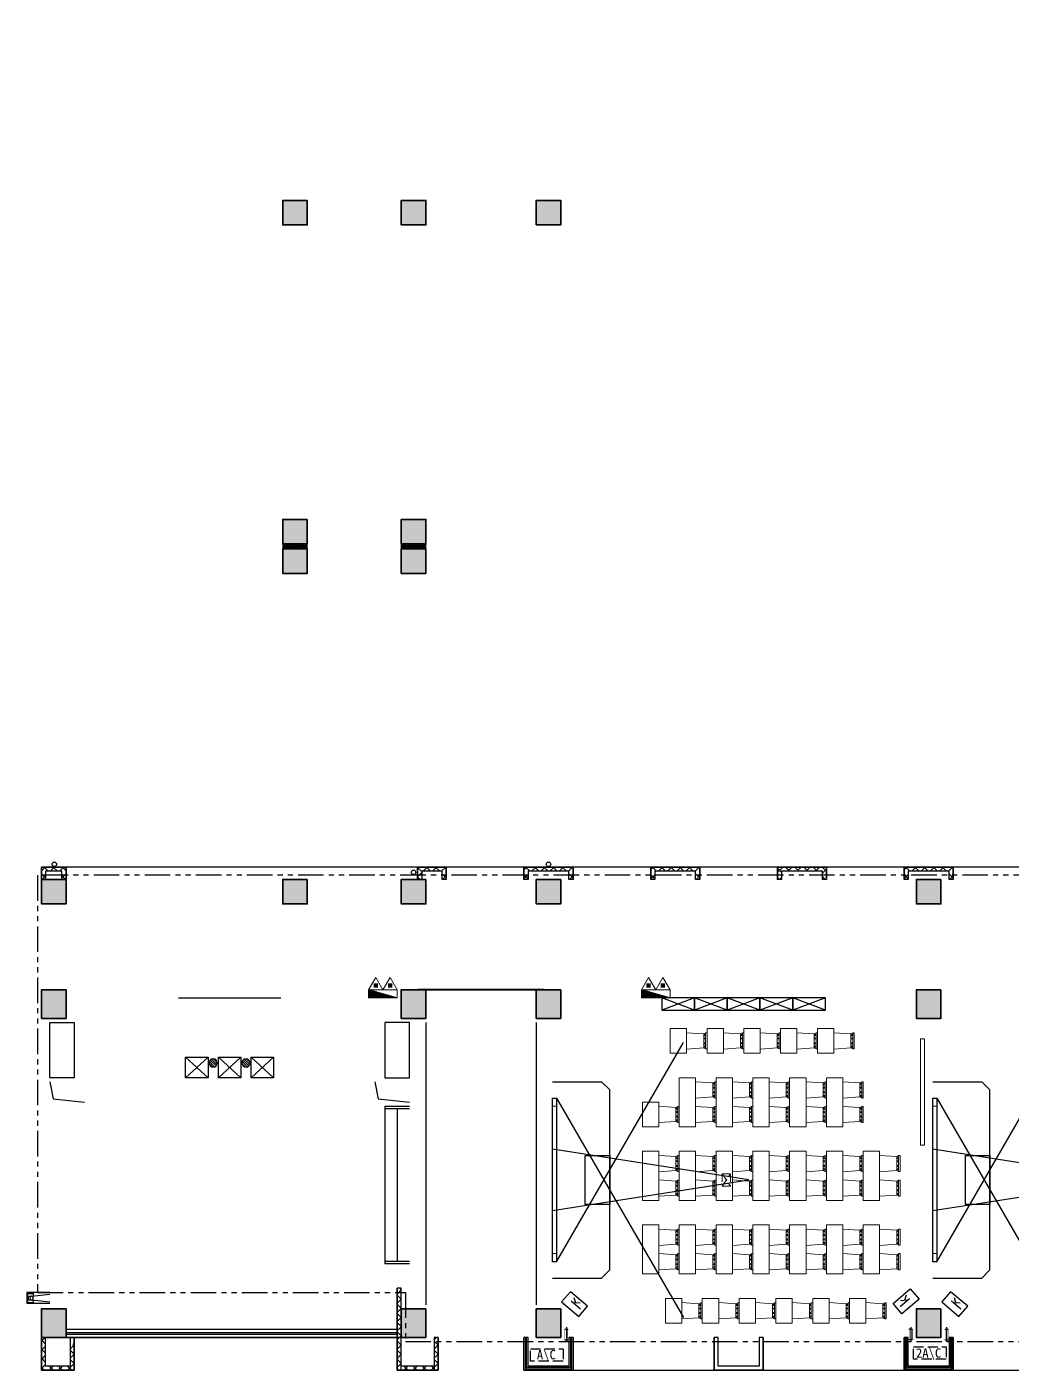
# Model space of a CAD drawing. Extents: x 196430 to 818205, y 904526 to 1974626.
# Drawn here: x 721404 to 745480, y 1479535 to 1512379 of the extents above; entities that cross this region are included whole.
import ezdxf

# ---------------------------------------------------------------- set-up
doc = ezdxf.new("R2010")
doc.units = 0
doc.header["$LTSCALE"] = 1000
doc.header["$MEASUREMENT"] = 0
for name, pattern in [('arch-1#教学楼$0$DASH', [0.35, 0.25, -0.1]), ('arch-1#教学楼$0$HIDDEN2', [4.7625, 3.175, -1.5875]), ('arch-1#教学楼$0$PHANTOM2', [1.25, 0.625, -0.125, 0.125, -0.125, 0.125, -0.125])]:
    doc.linetypes.add(name, pattern=pattern)
for name, color, linetype in [('arch', 8, 'Continuous'), ('arch-1#教学楼$0$_0', 8, 'Continuous'), ('arch-1#教学楼$0$A-FINI', 8, 'Continuous'), ('arch-1#教学楼$0$fur', 8, 'Continuous'), ('arch-1#教学楼$0$LATRINE', 8, 'Continuous'), ('arch-1#教学楼$0$line', 8, 'Continuous'), ('arch-1#教学楼$0$LVTRY', 8, 'Continuous'), ('arch-1#教学楼$0$O-洞口', 8, 'Continuous'), ('arch-1#教学楼$0$WALL_METAL', 8, 'Continuous'), ('arch-1#教学楼$0$WATER', 8, 'Continuous'), ('arch-1#教学楼$0$Z-电器', 8, 'Continuous'), ('arch-1#教学楼$0$保温', 8, 'Continuous'), ('arch-1#教学楼$0$图层4', 8, 'Continuous'), ('arch-1#教学楼$0$挡烟垂壁', 8, 'Continuous'), ('arch-1#教学楼$0$条件', 8, 'Continuous'), ('arch-1#教学楼$0$柱填充', 8, 'Continuous'), ('arch-1#教学楼$0$栏杆', 8, 'Continuous'), ('arch-1#教学楼$0$污水标注', 8, 'Continuous'), ('arch-1#教学楼$0$空调', 8, 'Continuous'), ('arch-1#教学楼$0$设备标注', 8, 'Continuous')]:
    doc.layers.add(name, color=color, linetype=linetype)
for name, color, linetype, lineweight in [('arch-1#教学楼$0$AC', 8, 'arch-1#教学楼$0$HIDDEN2', 25), ('arch-1#教学楼$0$HANDRAIL', 8, 'Continuous', 0), ('arch-1#教学楼$0$HV-fm', 8, 'Continuous', 18), ('arch-1#教学楼$0$WINDOW', 8, 'Continuous', 25), ('arch-1#教学楼$0$家具', 8, 'Continuous', 9), ('arch-1#教学楼$0$砼柱', 8, 'Continuous', 35)]:
    doc.layers.add(name, color=color, linetype=linetype, lineweight=lineweight)
doc.styles.add('arch-1#教学楼$0$_TCH_DYN', font='')
doc.styles.add('arch-1#教学楼$0$DIM_FONT', font='SIMPLEX.shx', dxfattribs={"width": 0.6})
doc.styles.add('arch-1#教学楼$0$Standard', font='gbenor.shx', dxfattribs={"bigfont": 'gbcbig.shx'})
doc.styles.get('arch-1#教学楼$0$_TCH_DYN').set_extended_font_data('SimSun')
doc.linetypes.add('arch-1#教学楼$0$XH_LINE', pattern='A,2,-0.2,["XH",arch-1#教学楼$0$Standard,S=0.15,R=0,X=-0.15,Y=-0.08],-0.15', length=2.35)

# ---------------------------------------------------------------- blocks, each defined once
blk = doc.blocks.new('arch-1#教学楼$0$A$C229B5E25')
at = {"layer": 'arch-1#教学楼$0$LATRINE'}
for points in [[(0, 2150), (0, 1600), (500, 1600), (500, 2150), (0, 2150)], [(500, 2150), (0, 1600)], [(0, 2150), (500, 1600)], [(0, 1350), (0, 800), (500, 800), (500, 1350), (0, 1350)], [(500, 1350), (0, 800)], [(0, 1350), (500, 800)], [(0, 550), (0, 0), (500, 0), (500, 550), (0, 550)], [(500, 550), (0, 0)], [(0, 550), (500, 0)]]:
    blk.add_lwpolyline(points, dxfattribs=at)
blk = doc.blocks.new('arch-1#教学楼$0$GPS_ws_dlpm')
for p, q in [((-100, 9), (-9, 100)), ((-93, -37), (37, 93)), ((-71, -71), (71, 71)), ((-35, -94), (94, 35)), ((11, -99), (99, -11))]:
    blk.add_line(p, q)
blk.add_circle((0, 0), 100)
blk = doc.blocks.new('arch-1#教学楼$0$3-5zhw')
at = {"layer": 'arch-1#教学楼$0$柱填充'}
h = blk.add_hatch(color=251, dxfattribs=at)
h.dxf.hatch_style = 1
h.paths.add_polyline_path([(6753676, 518760), (6753076, 518760), (6753076, 518060), (6753676, 518060)])
h.paths.add_polyline_path([(6753676, 521460), (6753076, 521460), (6753076, 520860), (6753676, 520860)])
h.paths.add_polyline_path([(6759576, 521460), (6758976, 521460), (6758976, 520860), (6759576, 520860)])
h.paths.add_polyline_path([(6762476, 521460), (6761876, 521460), (6761876, 520860), (6762476, 520860)])
h.paths.add_polyline_path([(6765776, 521460), (6765176, 521460), (6765176, 520860), (6765776, 520860)])
h.paths.add_polyline_path([(6762476, 518760), (6761876, 518760), (6761876, 518060), (6762476, 518060)])
h.paths.add_polyline_path([(6765776, 518760), (6765176, 518760), (6765176, 518060), (6765776, 518060)])
h.paths.add_polyline_path([(6765776, 510960), (6765176, 510960), (6765176, 510260), (6765776, 510260)])
h.paths.add_polyline_path([(6775076, 510960), (6774476, 510960), (6774476, 510260), (6775076, 510260)])
h.paths.add_polyline_path([(6775076, 521460), (6774476, 521460), (6774476, 520860), (6775076, 520860)])
h.paths.add_polyline_path([(6775076, 518760), (6774476, 518760), (6774476, 518060), (6775076, 518060)])
h.paths.add_polyline_path([(6784376, 521460), (6783776, 521460), (6783776, 520860), (6784376, 520860)])
h.paths.add_polyline_path([(6784376, 518760), (6783776, 518760), (6783776, 518060), (6784376, 518060)])
h.paths.add_polyline_path([(6784376, 510960), (6783776, 510960), (6783776, 510260), (6784376, 510260)])
h.paths.add_polyline_path([(6793676, 521460), (6793076, 521460), (6793076, 520860), (6793676, 520860)])
h.paths.add_polyline_path([(6793676, 518760), (6793076, 518760), (6793076, 518060), (6793676, 518060)])
h.paths.add_polyline_path([(6793676, 510960), (6793076, 510960), (6793076, 510260), (6793676, 510260)])
h.paths.add_polyline_path([(6802976, 521460), (6802376, 521460), (6802376, 520860), (6802976, 520860)])
h.paths.add_polyline_path([(6802976, 518760), (6802376, 518760), (6802376, 518160), (6802976, 518160)])
h.paths.add_polyline_path([(6802776, 510860), (6802176, 510860), (6802176, 510260), (6802776, 510260)])
h.paths.add_polyline_path([(6808876, 510760), (6808376, 510760), (6808376, 510260), (6808876, 510260)])
h.paths.add_polyline_path([(6808776, 518760), (6808176, 518760), (6808176, 518160), (6808776, 518160)])
h.paths.add_polyline_path([(6808876, 513510), (6808126, 513510), (6808126, 512760), (6808876, 512760)])
h.paths.add_polyline_path([(6808776, 521460), (6808176, 521460), (6808176, 520860), (6808776, 520860)])
h.paths.add_polyline_path([(6812376, 513260), (6811876, 513260), (6811876, 512760), (6812376, 512760)])
h.paths.add_polyline_path([(6814176, 518960), (6813576, 518960), (6813576, 518360), (6814176, 518360)])
h.paths.add_polyline_path([(6814176, 510760), (6813676, 510760), (6813676, 510260), (6814176, 510260)])
h.paths.add_polyline_path([(6818276, 519310), (6817526, 519310), (6817526, 518560), (6818276, 518560)])
h.paths.add_polyline_path([(6803176, 525960), (6802576, 525960), (6802576, 525360), (6803176, 525360)])
h.paths.add_polyline_path([(6811076, 525960), (6810476, 525960), (6810476, 525360), (6811076, 525360)])
h.paths.add_polyline_path([(6814176, 525960), (6813576, 525960), (6813576, 525360), (6814176, 525360)])
h.paths.add_polyline_path([(6818276, 525860), (6817776, 525860), (6817776, 525360), (6818276, 525360)])
h.paths.add_polyline_path([(6759576, 529540), (6758976, 529540), (6758976, 528940), (6759576, 528940)])
h.paths.add_polyline_path([(6762476, 529540), (6761876, 529540), (6761876, 528940), (6762476, 528940)])
h.paths.add_polyline_path([(6803176, 531740), (6802576, 531740), (6802576, 531140), (6803176, 531140)])
h.paths.add_polyline_path([(6818276, 531740), (6817776, 531740), (6817776, 531240), (6818276, 531240)])
h.paths.add_polyline_path([(6811076, 531740), (6810476, 531740), (6810476, 531140), (6811076, 531140)])
h.paths.add_polyline_path([(6814176, 531740), (6813576, 531740), (6813576, 531140), (6814176, 531140)])
h.paths.add_polyline_path([(6753676, 510960), (6753076, 510960), (6753076, 510260), (6753676, 510260)])
h.paths.add_polyline_path([(6762476, 510960), (6761876, 510960), (6761876, 510260), (6762476, 510260)])
h.paths.add_polyline_path([(6814176, 521460), (6813576, 521460), (6813576, 520860), (6814176, 520860)])
h.paths.add_polyline_path([(6802576, 532460), (6802576, 531860), (6803176, 531860), (6803176, 532460)])
h.paths.add_polyline_path([(6810476, 532460), (6810476, 531860), (6811076, 531860), (6811076, 532460)])
h.paths.add_polyline_path([(6813576, 532460), (6813576, 531860), (6814176, 531860), (6814176, 532460)])
h.paths.add_polyline_path([(6813576, 537160), (6813576, 536560), (6814176, 536560), (6814176, 537160)])
h.paths.add_polyline_path([(6817676, 537160), (6817676, 536560), (6818276, 536560), (6818276, 537160)])
h.paths.add_polyline_path([(6814176, 545260), (6813576, 545260), (6813576, 544660), (6814176, 544660)])
h.paths.add_polyline_path([(6818276, 545260), (6817676, 545260), (6817676, 544660), (6818276, 544660)])
h.paths.add_polyline_path([(6814176, 549760), (6813576, 549760), (6813576, 549160), (6814176, 549160)])
h.paths.add_polyline_path([(6818276, 549760), (6817676, 549760), (6817676, 549160), (6818276, 549160)])
h.paths.add_polyline_path([(6813576, 557660), (6813576, 557060), (6814176, 557060), (6814176, 557660)])
h.paths.add_polyline_path([(6817676, 557660), (6817676, 557060), (6818276, 557060), (6818276, 557660)])
h.paths.add_polyline_path([(6759576, 554060), (6758976, 554060), (6758976, 553460), (6759576, 553460)])
h.paths.add_polyline_path([(6765176, 545460), (6765776, 545460), (6765776, 546060), (6765176, 546060)])
h.paths.add_polyline_path([(6759576, 546060), (6758976, 546060), (6758976, 545460), (6759576, 545460)])
h.paths.add_polyline_path([(6765176, 537460), (6765776, 537460), (6765776, 538060), (6765176, 538060)])
h.paths.add_polyline_path([(6759576, 538060), (6758976, 538060), (6758976, 537460), (6759576, 537460)])
h.paths.add_polyline_path([(6759576, 530260), (6758976, 530260), (6758976, 529660), (6759576, 529660)])
h.paths.add_polyline_path([(6761876, 545460), (6762476, 545460), (6762476, 546060), (6761876, 546060)])
h.paths.add_polyline_path([(6761876, 537460), (6762476, 537460), (6762476, 538060), (6761876, 538060)])
h.paths.add_polyline_path([(6761876, 553460), (6762476, 553460), (6762476, 554060), (6761876, 554060)])
h.paths.add_polyline_path([(6761876, 529660), (6762476, 529660), (6762476, 530260), (6761876, 530260)])
h.paths.add_polyline_path([(6810476, 573780), (6810476, 573180), (6811076, 573180), (6811076, 573780)])
h.paths.add_polyline_path([(6808426, 581760), (6807826, 581760), (6807826, 581160), (6808426, 581160)])
h.paths.add_polyline_path([(6811076, 581760), (6810476, 581760), (6810476, 581160), (6811076, 581160)])
h.paths.add_polyline_path([(6813976, 581760), (6813376, 581760), (6813376, 581160), (6813976, 581160)])
h.paths.add_polyline_path([(6808426, 590160), (6807826, 590160), (6807826, 589560), (6808426, 589560)])
h.paths.add_polyline_path([(6811076, 590160), (6810476, 590160), (6810476, 589560), (6811076, 589560)])
h.paths.add_polyline_path([(6813976, 590160), (6813376, 590160), (6813376, 589560), (6813976, 589560)])
h.paths.add_polyline_path([(6810476, 598140), (6810476, 597540), (6811076, 597540), (6811076, 598140)])
h.paths.add_polyline_path([(6808476, 558380), (6807876, 558380), (6807876, 557780), (6808476, 557780)])
h.paths.add_polyline_path([(6814976, 558380), (6814376, 558380), (6814376, 557780), (6814976, 557780)])
h.paths.add_polyline_path([(6814976, 562760), (6814376, 562760), (6814376, 562060), (6814976, 562060)])
h.paths.add_polyline_path([(6811076, 562660), (6810476, 562660), (6810476, 562060), (6811076, 562060)])
h.paths.add_polyline_path([(6799676, 562760), (6799076, 562760), (6799076, 562060), (6799676, 562060)])
h.paths.add_polyline_path([(6802976, 562660), (6802376, 562660), (6802376, 562060), (6802976, 562060)])
h.paths.add_polyline_path([(6802976, 573060), (6802376, 573060), (6802376, 572460), (6802976, 572460)])
h.paths.add_polyline_path([(6802976, 570560), (6802376, 570560), (6802376, 569960), (6802976, 569960)])
h.paths.add_polyline_path([(6799676, 573060), (6799076, 573060), (6799076, 572460), (6799676, 572460)])
h.paths.add_polyline_path([(6799676, 570560), (6799076, 570560), (6799076, 569860), (6799676, 569860)])
h.paths.add_polyline_path([(6790376, 573060), (6789776, 573060), (6789776, 572460), (6790376, 572460)])
h.paths.add_polyline_path([(6790376, 570560), (6789776, 570560), (6789776, 569860), (6790376, 569860)])
h.paths.add_polyline_path([(6790376, 562760), (6789776, 562760), (6789776, 562060), (6790376, 562060)])
h.paths.add_polyline_path([(6811076, 570560), (6810476, 570560), (6810476, 569960), (6811076, 569960)])
h.paths.add_polyline_path([(6814976, 570560), (6814376, 570560), (6814376, 569860), (6814976, 569860)])
h.paths.add_polyline_path([(6811076, 573060), (6810476, 573060), (6810476, 572460), (6811076, 572460)])
h.paths.add_polyline_path([(6814976, 573060), (6814376, 573060), (6814376, 572460), (6814976, 572460)])
h.paths.add_polyline_path([(6781076, 573060), (6780476, 573060), (6780476, 572460), (6781076, 572460)])
h.paths.add_polyline_path([(6781076, 570560), (6780476, 570560), (6780476, 569860), (6781076, 569860)])
h.paths.add_polyline_path([(6781076, 562760), (6780476, 562760), (6780476, 562060), (6781076, 562060)])
h.paths.add_polyline_path([(6771776, 573060), (6771176, 573060), (6771176, 572460), (6771776, 572460)])
h.paths.add_polyline_path([(6771776, 570560), (6771176, 570560), (6771176, 569860), (6771776, 569860)])
h.paths.add_polyline_path([(6771776, 562760), (6771176, 562760), (6771176, 562060), (6771776, 562060)])
h.paths.add_polyline_path([(6762476, 573060), (6761876, 573060), (6761876, 572460), (6762476, 572460)])
h.paths.add_polyline_path([(6762476, 570560), (6761876, 570560), (6761876, 569860), (6762476, 569860)])
h.paths.add_polyline_path([(6762476, 562760), (6761876, 562760), (6761876, 562060), (6762476, 562060)])
h.paths.add_polyline_path([(6759476, 562560), (6758976, 562560), (6758976, 562060), (6759476, 562060)])
h.paths.add_polyline_path([(6756777, 570560), (6756177, 570560), (6756177, 569960), (6756777, 569960)])
h.paths.add_polyline_path([(6756777, 562660), (6756177, 562660), (6756177, 562060), (6756777, 562060)])
h.paths.add_polyline_path([(6753676, 570560), (6753076, 570560), (6753076, 569860), (6753676, 569860)])
h.paths.add_polyline_path([(6753676, 573060), (6753076, 573060), (6753076, 572460), (6753676, 572460)])
h.paths.add_polyline_path([(6753676, 562760), (6753076, 562760), (6753076, 562060), (6753676, 562060)])
h.paths.add_polyline_path([(6759576, 554780), (6758976, 554780), (6758976, 554180), (6759576, 554180)])
h.paths.add_polyline_path([(6762476, 554780), (6761876, 554780), (6761876, 554180), (6762476, 554180)])
h.paths.add_polyline_path([(6811076, 601860), (6810476, 601860), (6810476, 601260), (6811076, 601260)])
h.paths.add_polyline_path([(6814176, 601860), (6813576, 601860), (6813576, 601260), (6814176, 601260)])
h.paths.add_polyline_path([(6818278, 601860), (6817678, 601860), (6817678, 601260), (6818278, 601260)])
h.paths.add_polyline_path([(6803176, 601860), (6802576, 601860), (6802576, 601260), (6803176, 601260)])
h.paths.add_polyline_path([(6803176, 608060), (6802576, 608060), (6802576, 607460), (6803176, 607460)])
h.paths.add_polyline_path([(6811076, 608060), (6810476, 608060), (6810476, 607460), (6811076, 607460)])
h.paths.add_polyline_path([(6814176, 608260), (6813576, 608260), (6813576, 607660), (6814176, 607660)])
h.paths.add_polyline_path([(6818276, 608260), (6817676, 608260), (6817676, 607660), (6818276, 607660)])
h.paths.add_polyline_path([(6803176, 614060), (6802576, 614060), (6802576, 613460), (6803176, 613460)])
h.paths.add_polyline_path([(6811076, 614260), (6810476, 614260), (6810476, 613660), (6811076, 613660)])
h.paths.add_polyline_path([(6818276, 614260), (6817676, 614260), (6817676, 613660), (6818276, 613660)])
h.paths.add_polyline_path([(6802976, 619960), (6802376, 619960), (6802376, 619260), (6802976, 619260)])
h.paths.add_polyline_path([(6802976, 627960), (6802376, 627960), (6802376, 627260), (6802976, 627260)])
h.paths.add_polyline_path([(6806876, 627960), (6806276, 627960), (6806276, 627260), (6806876, 627260)])
h.paths.add_polyline_path([(6806876, 630460), (6806276, 630460), (6806276, 629860), (6806876, 629860)])
h.paths.add_polyline_path([(6802976, 630460), (6802376, 630460), (6802376, 629860), (6802976, 629860)])
h.paths.add_polyline_path([(6816476, 627960), (6815876, 627960), (6815876, 627260), (6816476, 627260)])
h.paths.add_polyline_path([(6816476, 630460), (6815876, 630460), (6815876, 629760), (6816476, 629760)])
h.paths.add_polyline_path([(6816476, 619860), (6815876, 619860), (6815876, 619260), (6816476, 619260)])
h.paths.add_polyline_path([(6818276, 619860), (6817676, 619860), (6817676, 619260), (6818276, 619260)])
h.paths.add_polyline_path([(6811076, 619860), (6810476, 619860), (6810476, 619260), (6811076, 619260)])
h.paths.add_polyline_path([(6806876, 619860), (6806276, 619860), (6806276, 619260), (6806876, 619260)])
h.paths.add_polyline_path([(6793676, 630460), (6793076, 630460), (6793076, 629860), (6793676, 629860)])
h.paths.add_polyline_path([(6793676, 627960), (6793076, 627960), (6793076, 627260), (6793676, 627260)])
h.paths.add_polyline_path([(6793676, 619960), (6793076, 619960), (6793076, 619260), (6793676, 619260)])
h.paths.add_polyline_path([(6784376, 630460), (6783776, 630460), (6783776, 629860), (6784376, 629860)])
h.paths.add_polyline_path([(6784376, 627960), (6783776, 627960), (6783776, 627260), (6784376, 627260)])
h.paths.add_polyline_path([(6784376, 619960), (6783776, 619960), (6783776, 619260), (6784376, 619260)])
h.paths.add_polyline_path([(6775076, 630460), (6774476, 630460), (6774476, 629860), (6775076, 629860)])
h.paths.add_polyline_path([(6775076, 627960), (6774476, 627960), (6774476, 627260), (6775076, 627260)])
h.paths.add_polyline_path([(6775076, 619960), (6774476, 619960), (6774476, 619260), (6775076, 619260)])
h.paths.add_polyline_path([(6765776, 630460), (6765176, 630460), (6765176, 629860), (6765776, 629860)])
h.paths.add_polyline_path([(6765776, 627960), (6765176, 627960), (6765176, 627260), (6765776, 627260)])
h.paths.add_polyline_path([(6765776, 619960), (6765176, 619960), (6765176, 619260), (6765776, 619260)])
h.paths.add_polyline_path([(6762476, 630460), (6761876, 630460), (6761876, 629860), (6762476, 629860)])
h.paths.add_polyline_path([(6762476, 627960), (6761876, 627960), (6761876, 627260), (6762476, 627260)])
h.paths.add_polyline_path([(6762476, 619960), (6761876, 619960), (6761876, 619260), (6762476, 619260)])
h.paths.add_polyline_path([(6753676, 627960), (6753076, 627960), (6753076, 627260), (6753676, 627260)])
h.paths.add_polyline_path([(6753676, 630460), (6753076, 630460), (6753076, 629760), (6753676, 629760)])
h.paths.add_polyline_path([(6814176, 614260), (6813576, 614260), (6813576, 613660), (6814176, 613660)])
h.paths.add_polyline_path([(6753676, 619960), (6753076, 619960), (6753076, 619260), (6753676, 619260)])
h.paths.add_polyline_path([(6813376, 573780), (6813376, 573180), (6813976, 573180), (6813976, 573780)])
h.paths.add_polyline_path([(6813376, 598140), (6813376, 597540), (6813976, 597540), (6813976, 598140)])
h.paths.add_polyline_path([(6802576, 537160), (6802576, 536560), (6803176, 536560), (6803176, 537160)])
h.paths.add_polyline_path([(6802576, 545260), (6802576, 544660), (6803176, 544660), (6803176, 545260)])
h.paths.add_polyline_path([(6802576, 549760), (6802576, 549160), (6803176, 549160), (6803176, 549760)])
h.paths.add_polyline_path([(6802576, 557660), (6802576, 557060), (6803176, 557060), (6803176, 557660)])
h.paths.add_polyline_path([(6810476, 537160), (6810476, 536560), (6811076, 536560), (6811076, 537160)])
h.paths.add_polyline_path([(6810476, 545260), (6810476, 544660), (6811076, 544660), (6811076, 545260)])
h.paths.add_polyline_path([(6810476, 549760), (6810476, 549160), (6811076, 549160), (6811076, 549760)])
h.paths.add_polyline_path([(6810476, 557660), (6810476, 557060), (6811076, 557060), (6811076, 557660)])
at = {"layer": 'arch-1#教学楼$0$砼柱', "lineweight": 35}
for points in [[(6759576, 538060), (6758976, 538060), (6758976, 537460), (6759576, 537460)], [(6761876, 537460), (6762476, 537460), (6762476, 538060), (6761876, 538060)], [(6765176, 537460), (6765776, 537460), (6765776, 538060), (6765176, 538060)], [(6759576, 530260), (6758976, 530260), (6758976, 529660), (6759576, 529660)], [(6761876, 529660), (6762476, 529660), (6762476, 530260), (6761876, 530260)], [(6759576, 529540), (6758976, 529540), (6758976, 528940), (6759576, 528940)], [(6762476, 529540), (6761876, 529540), (6761876, 528940), (6762476, 528940)], [(6753676, 521460), (6753076, 521460), (6753076, 520860), (6753676, 520860)], [(6759576, 521460), (6758976, 521460), (6758976, 520860), (6759576, 520860)], [(6762476, 521460), (6761876, 521460), (6761876, 520860), (6762476, 520860)], [(6765776, 521460), (6765176, 521460), (6765176, 520860), (6765776, 520860)], [(6775076, 521460), (6774476, 521460), (6774476, 520860), (6775076, 520860)], [(6753676, 518760), (6753076, 518760), (6753076, 518060), (6753676, 518060)], [(6762476, 518760), (6761876, 518760), (6761876, 518060), (6762476, 518060)], [(6765776, 518760), (6765176, 518760), (6765176, 518060), (6765776, 518060)], [(6775076, 518760), (6774476, 518760), (6774476, 518060), (6775076, 518060)], [(6753676, 510960), (6753076, 510960), (6753076, 510260), (6753676, 510260)], [(6762476, 510960), (6761876, 510960), (6761876, 510260), (6762476, 510260)], [(6765776, 510960), (6765176, 510960), (6765176, 510260), (6765776, 510260)], [(6775076, 510960), (6774476, 510960), (6774476, 510260), (6775076, 510260)]]:
    blk.add_lwpolyline(points, close=True, dxfattribs=at)
blk = doc.blocks.new('arch-1#教学楼$0$$plan$00000303')
at = {"linetype": 'Continuous'}
for p, q in [((-197, 0), (-168, 418)), ((-195, 500), (-195, 466)), ((-195, 500), (200, 500)), ((-195, 467), (-168, 416)), ((200, 466), (-195, 466)), ((-170, 418), (173, 418)), ((-153, 467), (-153, 417)), ((-125, 467), (-125, 417)), ((-66, 467), (-66, 417)), ((-45, 467), (-45, 417)), ((47, 467), (47, 417)), ((71, 467), (71, 417)), ((135, 467), (135, 417)), ((159, 467), (159, 417)), ((173, 417), (199, 467)), ((202, 0), (173, 418)), ((200, 500), (200, 466)), ((202, 0), (-197, 0))]:
    blk.add_line(p, q, dxfattribs=at)
at = {"style": 'arch-1#教学楼$0$Standard', "width": 0.8, "flags": 9}
for tag in ['XSIZE', 'YSIZE']:
    blk.add_attdef(tag, (0, 0), '', height=0.5, dxfattribs=at)
blk = doc.blocks.new('arch-1#教学楼$0$few3t3t2')
at = {"layer": 'arch-1#教学楼$0$家具'}
blk.add_lwpolyline([(2575074, 638220), (2575474, 638220), (2575474, 637020), (2575074, 637020)], close=True, dxfattribs=at)
at = {"layer": 'arch-1#教学楼$0$家具', "rotation": 270}
for p in [(2575474, 637923), (2575474, 637323)]:
    blk.add_blockref('arch-1#教学楼$0$$plan$00000303', p, dxfattribs=at)
blk = doc.blocks.new('arch-1#教学楼$0$eeg')
at = {"layer": 'arch-1#教学楼$0$fur'}
blk.add_lwpolyline([(131554, 140917), (131854, 140917), (131854, 140117), (131554, 140117)], close=True, dxfattribs=at)
blk.add_lwpolyline([(131854, 140917), (131554, 140117), (131554, 140917), (131854, 140117)], dxfattribs=at)
blk = doc.blocks.new('arch-1#教学楼$0$ptss1')
at = {"layer": 'arch-1#教学楼$0$A-FINI'}
for p, q in [((5254532, 991690), (5257632, 997053)), ((5254432, 996090), (5255632, 996090)), ((5255632, 996090), (5255832, 995890)), ((5255832, 991490), (5255832, 995890)), ((5254532, 995690), (5257632, 990327)), ((5259234, 993690), (5254432, 994438)), ((5254432, 992938), (5259234, 993690)), ((5254432, 991290), (5255632, 991290)), ((5255632, 991290), (5255832, 991490))]:
    blk.add_line(p, q, dxfattribs=at)
for points in [[(5254432, 995690), (5254532, 995690), (5254532, 991690), (5254432, 991690)], [(5255232, 994290), (5255832, 994290), (5255832, 993090), (5255232, 993090)]]:
    blk.add_lwpolyline(points, close=True, dxfattribs=at)
at = {"layer": 'arch-1#教学楼$0$HANDRAIL'}
blk.add_line((5255832, 993092), (5255832, 994292), dxfattribs=at)
at = {"layer": 'arch-1#教学楼$0$家具'}
for p, q in [((5257311, 997390), (5257711, 997390)), ((5258211, 997390), (5258611, 997390)), ((5259111, 997390), (5259511, 997390)), ((5260011, 997390), (5260411, 997390)), ((5260911, 997390), (5261311, 997390)), ((5257032, 995590), (5256632, 995590))]:
    blk.add_line(p, q, dxfattribs=at)
at = {"layer": 'arch-1#教学楼$0$家具', "linetype": 'arch-1#教学楼$0$DASH', "ltscale": 0.8}
for p, q in [((5258583, 993840), (5258583, 993540)), ((5258583, 993840), (5258783, 993840)), ((5258583, 993840), (5258783, 993540)), ((5258583, 993540), (5258783, 993840)), ((5258583, 993540), (5258783, 993540)), ((5258783, 993840), (5258783, 993540))]:
    blk.add_line(p, q, dxfattribs=at)
at = {"layer": 'arch-1#教学楼$0$家具'}
for points in [[(5257711, 997390), (5257711, 996790), (5257311, 996790), (5257311, 997390)], [(5258611, 997390), (5258611, 996790), (5258211, 996790), (5258211, 997390)], [(5259511, 997390), (5259511, 996790), (5259111, 996790), (5259111, 997390)], [(5260411, 997390), (5260411, 996790), (5260011, 996790), (5260011, 997390)], [(5261311, 997390), (5261311, 996790), (5260911, 996790), (5260911, 997390)], [(5257032, 995590), (5257032, 994990), (5256632, 994990), (5256632, 995590)], [(5257596, 990790), (5257596, 990190), (5257196, 990190), (5257196, 990790), (5257596, 990790)], [(5258496, 990790), (5258496, 990190), (5258096, 990190), (5258096, 990790), (5258496, 990790)], [(5259396, 990790), (5259396, 990190), (5258996, 990190), (5258996, 990790), (5259396, 990790)], [(5260296, 990790), (5260296, 990190), (5259896, 990190), (5259896, 990790), (5260296, 990790)], [(5261196, 990790), (5261196, 990190), (5260796, 990190), (5260796, 990790), (5261196, 990790)], [(5262096, 990790), (5262096, 990190), (5261696, 990190), (5261696, 990790), (5262096, 990790)]]:
    blk.add_lwpolyline(points, dxfattribs=at)
for points in [[(5263432, 997140), (5263532, 997140), (5263532, 994540), (5263432, 994540)], [(5254432, 995490), (5254532, 995490), (5254532, 991890), (5254432, 991890)]]:
    blk.add_lwpolyline(points, close=True, dxfattribs=at)
at = {"layer": 'arch-1#教学楼$0$家具', "extrusion": (0, 0, -1), "zscale": -1}
for name, p, rotation in [('arch-1#教学楼$0$eeg', (-5116989, 866285), 90), ('arch-1#教学楼$0$eeg', (-5117789, 866285), 90), ('arch-1#教学楼$0$eeg', (-5118589, 866285), 90), ('arch-1#教学楼$0$eeg', (-5119389, 866285), 90), ('arch-1#教学楼$0$eeg', (-5120189, 866285), 90), ('arch-1#教学楼$0$few3t3t2', (-2681558, 1629610), 180), ('arch-1#教学楼$0$few3t3t2', (-2682458, 1629610), 180), ('arch-1#教学楼$0$few3t3t2', (-2683358, 1629610), 180), ('arch-1#教学楼$0$few3t3t2', (-2684258, 1629610), 180), ('arch-1#教学楼$0$few3t3t2', (-2685158, 1629610), 180), ('arch-1#教学楼$0$few3t3t2', (-2686058, 1629610), 180), ('arch-1#教学楼$0$few3t3t2', (-2686958, 1629610), 180)]:
    blk.add_blockref(name, p, dxfattribs=dict(at, rotation=rotation))
at = {"layer": 'arch-1#教学楼$0$家具', "rotation": 270}
for p in [(5257711, 997092), (5258611, 997092), (5259511, 997092), (5260411, 997092), (5261311, 997092), (5257032, 995293), (5257596, 990492), (5258496, 990492), (5259396, 990492), (5260296, 990492), (5261196, 990492), (5262096, 990492)]:
    blk.add_blockref('arch-1#教学楼$0$$plan$00000303', p, dxfattribs=at)
at = {"layer": 'arch-1#教学楼$0$家具'}
for p in [(2682458, 357969), (2683358, 357969), (2684258, 357969), (2685158, 357969), (2686058, 357969), (2681558, 356169), (2682458, 356169), (2683358, 356169), (2684258, 356169), (2685158, 356169), (2686058, 356169), (2686958, 356169)]:
    blk.add_blockref('arch-1#教学楼$0$few3t3t2', p, dxfattribs=at)
blk = doc.blocks.new('arch-1#教学楼$0$ysg222')
at = {"layer": 'arch-1#教学楼$0$设备标注'}
for centre in [(5275388, 170001), (5284175, 169806), (5287475, 170001)]:
    blk.add_circle(centre, 55, dxfattribs=at)
blk = doc.blocks.new('arch-1#教学楼$0$A$C41442FB6')
at = {"layer": 'arch-1#教学楼$0$Z-电器'}
blk.add_lwpolyline([(0, 550), (330, 550), (330, 0), (0, 0)], close=True, dxfattribs=at)
at = {"layer": 'arch-1#教学楼$0$Z-电器', "linetype": 'Continuous', "style": 'arch-1#教学楼$0$DIM_FONT', "width": 0.8}
blk.add_text('k', height=300, rotation=359.9455, dxfattribs=at).set_placement((123, 165))
blk = doc.blocks.new('arch-1#教学楼$0$WEQWESDA')
at = {"layer": 'arch-1#教学楼$0$HV-fm'}
h = blk.add_hatch(dxfattribs=at)
h.set_pattern_fill('ANSI31', angle=270, style=0)
h.set_pattern_definition([(315, (-693696.34586, 2541731.43045), (0.088388347648, 0.088388347648), [])])
edge = h.paths.add_edge_path()
edge.add_line((477846, 567113), (477846, 566912))
edge.add_line((477846, 566912), (478546, 566913))
edge.add_line((478546, 566913), (477846, 567113))
at = {"layer": 'arch-1#教学楼$0$HV-fm', "color": 7}
for p, q in [((477846, 567113), (477846, 566913)), ((477846, 567113), (478546, 566913)), ((478546, 567113), (477847, 567113)), ((478546, 567113), (478546, 566913))]:
    blk.add_line(p, q, dxfattribs=at)
at = {"layer": 'arch-1#教学楼$0$HV-fm', "color": 7, "linetype": 'arch-1#教学楼$0$XH_LINE', "ltscale": 1.5}
blk.add_lwpolyline([(478546, 566913), (477846, 566913)], dxfattribs=at)
blk = doc.blocks.new('arch-1#教学楼$0$37')
at = {"linetype": 'Continuous'}
for p, q in [((350, 606), (0, 0)), ((0, 0), (700, 0)), ((700, 0), (350, 606))]:
    blk.add_line(p, q, dxfattribs=at)
at = {"linetype": 'Continuous', "const_width": 210}
blk.add_lwpolyline([(455, 202), (245, 202)], dxfattribs=at)
blk = doc.blocks.new('arch-1#教学楼$0$WERWERSGFDFGFG')
at = {"layer": 'arch-1#教学楼$0$HV-fm', "color": 7, "linetype": 'arch-1#教学楼$0$XH_LINE', "ltscale": 1.5, "xscale": 0.5, "yscale": 0.5, "zscale": 0.5}
for p in [(477846, 567426), (478196, 567426)]:
    blk.add_blockref('arch-1#教学楼$0$37', p, dxfattribs=at)
blk = doc.blocks.new('arch-1#教学楼$0$xfs3')
at = {"layer": 'arch-1#教学楼$0$WINDOW'}
for name, p in [('arch-1#教学楼$0$WERWERSGFDFGFG', (3982890, -124227)), ('arch-1#教学楼$0$WERWERSGFDFGFG', (3989564, -124227)), ('arch-1#教学楼$0$WEQWESDA', (3982889, -123914)), ('arch-1#教学楼$0$WEQWESDA', (3989563, -123914))]:
    blk.add_blockref(name, p, dxfattribs=at)
blk = doc.blocks.new('arch-1#教学楼$0$kk')
for p, q in [((867740, -260999), (867665, -260999)), ((867703, -261309), (867703, -260947)), ((867740, -261257), (867665, -261257))]:
    blk.add_line(p, q)
at = {"const_width": 10}
for points in [[(867635, -260999), (867665, -260999), (867665, -261257), (867635, -261257)], [(867770, -260999), (867740, -260999), (867740, -261257), (867770, -261257)]]:
    blk.add_lwpolyline(points, dxfattribs=at)
blk = doc.blocks.new('arch-1#教学楼$0$2AC')
at = {"layer": 'arch-1#教学楼$0$AC', "linetype": 'arch-1#教学楼$0$DASH'}
blk.add_lwpolyline([(5312920, 688661), (5313720, 688661), (5313720, 688361), (5312920, 688361)], close=True, dxfattribs=at)
at = {"layer": 'arch-1#教学楼$0$AC', "style": 'arch-1#教学楼$0$_TCH_DYN'}
blk.add_text('2A\\C', height=227.8, dxfattribs=at).set_placement((5312983, 688395))
blk = doc.blocks.new('arch-1#教学楼$0$wetwertyr')
at = {"layer": 'arch-1#教学楼$0$AC', "linetype": 'arch-1#教学楼$0$DASH'}
blk.add_lwpolyline([(7654325, 2471000), (7655125, 2471000), (7655125, 2470700), (7654325, 2470700)], close=True, dxfattribs=at)
at = {"layer": 'arch-1#教学楼$0$AC', "style": 'arch-1#教学楼$0$_TCH_DYN'}
blk.add_text('A\\C', height=227.8, dxfattribs=at).set_placement((7654485, 2470743))
blk = doc.blocks.new('arch-1#教学楼$0$wateroutlet')
at = {"layer": 'arch-1#教学楼$0$WATER'}
for p, q in [((917915, 751106), (917915, 751666)), ((918187, 751666), (917915, 751666)), ((917915, 751506), (917999, 751506)), ((917938, 751642), (917938, 751506)), ((917938, 751642), (918162, 751642)), ((918004, 751546), (917959, 751106)), ((918092, 751548), (918148, 751106)), ((918099, 751506), (918187, 751506)), ((918162, 751642), (918162, 751506)), ((918187, 751106), (918187, 751666))]:
    blk.add_line(p, q, dxfattribs=at)
blk.add_circle((918048, 751572), 55, dxfattribs=at)
blk.add_arc((918048, 751547), 44, 0.7795, 180.7795, dxfattribs=at)
blk = doc.blocks.new('arch-1#教学楼')
at = {"layer": 'arch-1#教学楼$0$图层4'}
h = blk.add_hatch(dxfattribs=at)
h.set_pattern_fill('ANSI37', color=256, scale=20)
h.set_pattern_definition([(45, (-1436325.5, -1185409.12), (-22.4506403, 22.4506403), []), (135, (-1436325.5, -1185409.12), (-22.4506403, -22.4506403), [])])
h.paths.add_polyline_path([(5280975, 538527), (5280975, 538427), (5280975, 538407), (5281575, 538407), (5281575, 538527)])
h = blk.add_hatch(dxfattribs=at)
h.set_pattern_fill('ANSI37', color=256, scale=20)
h.set_pattern_definition([(45, (-1433425.5, -1185409.12), (-22.4506403, 22.4506403), []), (135, (-1433425.5, -1185409.12), (-22.4506403, -22.4506403), [])])
h.paths.add_polyline_path([(5283875, 538527), (5283875, 538427), (5283875, 538407), (5284475, 538407), (5284475, 538527)])
at = {"layer": 'arch-1#教学楼$0$条件'}
h = blk.add_hatch(dxfattribs=at)
h.set_pattern_fill('ANSI37', color=256, scale=100)
h.set_pattern_definition([(45, (-1426800.5, -1053743.91), (-112.2532015, 112.2532015), []), (135, (-1426800.5, -1053743.91), (-112.2532015, -112.2532015), [])])
h.paths.add_polyline_path([(5275175, 530327), (5275075, 530327), (5275075, 530627), (5275675, 530627), (5275675, 530327), (5275575, 530327), (5275575, 530527), (5275175, 530527)])
h = blk.add_hatch(dxfattribs=at)
h.set_pattern_fill('ANSI37', color=256, scale=100)
h.set_pattern_definition([(45, (-1417450.5, -1075743.91), (-112.2532015, 112.2532015), []), (135, (-1417450.5, -1075743.91), (-112.2532015, -112.2532015), [])])
h.paths.add_polyline_path([(5284375, 530327), (5284275, 530327), (5284275, 530627), (5284975, 530627), (5284975, 530327), (5284875, 530327), (5284875, 530527), (5284375, 530527)])
h = blk.add_hatch(dxfattribs=at)
h.set_pattern_fill('ANSI37', color=256, scale=100)
h.set_pattern_definition([(45, (-1414350.5, -1075743.91), (-112.2532015, 112.2532015), []), (135, (-1414350.5, -1075743.91), (-112.2532015, -112.2532015), [])])
h.paths.add_polyline_path([(5286975, 530327), (5286875, 530327), (5286875, 530627), (5288075, 530627), (5288075, 530327), (5287975, 530327), (5287975, 530527), (5286975, 530527)])
h = blk.add_hatch(dxfattribs=at)
h.set_pattern_fill('ANSI37', color=256, scale=100)
h.set_pattern_definition([(45, (-1411250.5, -1075743.91), (-112.2532015, 112.2532015), []), (135, (-1411250.5, -1075743.91), (-112.2532015, -112.2532015), [])])
h.paths.add_polyline_path([(5290075, 530327), (5289975, 530327), (5289975, 530627), (5291175, 530627), (5291175, 530327), (5291075, 530327), (5291075, 530527), (5290075, 530527)])
h = blk.add_hatch(dxfattribs=at)
h.set_pattern_fill('ANSI37', color=256, scale=100)
h.set_pattern_definition([(45, (-1408150.5, -1075810.58), (-112.2532015, 112.2532015), []), (135, (-1408150.5, -1075810.58), (-112.2532015, -112.2532015), [])])
h.paths.add_polyline_path([(5293175, 530327), (5293075, 530327), (5293075, 530627), (5294275, 530627), (5294275, 530327), (5294175, 530327), (5294175, 530527), (5293175, 530527)])
h = blk.add_hatch(dxfattribs=at)
h.set_pattern_fill('ANSI37', color=256, scale=100)
h.set_pattern_definition([(45, (-1405050.5, -1075743.91), (-112.2532015, 112.2532015), []), (135, (-1405050.5, -1075743.91), (-112.2532015, -112.2532015), [])])
h.paths.add_polyline_path([(5296275, 530327), (5296175, 530327), (5296175, 530627), (5297375, 530627), (5297375, 530327), (5297275, 530327), (5297275, 530527), (5296275, 530527)])
h = blk.add_hatch(dxfattribs=at)
h.set_pattern_fill('ANSI37', color=256, scale=100)
h.set_pattern_definition([(45, (-1417850.5, -1064743.91), (-112.2532015, 112.2532015), []), (135, (-1417850.5, -1064743.91), (-112.2532015, -112.2532015), [])])
h.paths.add_polyline_path([(5283875, 520327), (5283775, 520327), (5283775, 518327), (5284775, 518327), (5284775, 519127), (5284675, 519127), (5284675, 518427), (5283875, 518427)])
h = blk.add_hatch(dxfattribs=at)
h.set_pattern_fill('ANSI37', color=256, scale=100)
h.set_pattern_definition([(45, (-1426750.5, -1064743.91), (-112.2532015, 112.2532015), []), (135, (-1426750.5, -1064743.91), (-112.2532015, -112.2532015), [])])
h.paths.add_polyline_path([(5275175, 519127), (5275075, 519127), (5275075, 518327), (5275875, 518327), (5275875, 518971), (5275775, 518971), (5275775, 518427), (5275175, 518427)])
for points in [[(5280975, 538527), (5280975, 538427), (5280975, 538407), (5281575, 538407), (5281575, 538527), (5280975, 538527)], [(5283875, 538527), (5283875, 538427), (5283875, 538407), (5284475, 538407), (5284475, 538527), (5283875, 538527)], [(5275675, 530327), (5275675, 530627), (5275075, 530627), (5275075, 530327)], [(5275575, 530327), (5275575, 530527), (5275175, 530527), (5275175, 530327)], [(5284975, 530327), (5284975, 530627), (5284275, 530627), (5284275, 530327)], [(5284875, 530327), (5284875, 530527), (5284375, 530527), (5284375, 530327)], [(5288075, 530327), (5288075, 530627), (5286875, 530627), (5286875, 530327)], [(5287975, 530327), (5287975, 530527), (5286975, 530527), (5286975, 530327)], [(5291175, 530327), (5291175, 530627), (5289975, 530627), (5289975, 530327)], [(5291075, 530327), (5291075, 530527), (5290075, 530527), (5290075, 530327)], [(5294275, 530327), (5294275, 530627), (5293075, 530627), (5293075, 530327)], [(5294175, 530327), (5294175, 530527), (5293175, 530527), (5293175, 530327)], [(5297375, 530327), (5297375, 530627), (5296175, 530627), (5296175, 530327)], [(5297275, 530327), (5297275, 530527), (5296275, 530527), (5296275, 530327)], [(5287175, 526827), (5287175, 519927)], [(5275275, 525377), (5275358, 524960), (5276125, 524877)], [(5283225, 525377), (5283308, 524960), (5284075, 524877)], [(5284775, 519127), (5284775, 518327), (5283775, 518327), (5283775, 520327)], [(5284675, 519127), (5284675, 518327), (5283875, 518327), (5283875, 520327)], [(5275675, 519327), (5283775, 519327)], [(5275875, 519127), (5275875, 518327), (5275075, 518327), (5275075, 519127)], [(5275775, 519127), (5275775, 518427), (5275175, 518427), (5275175, 519127)], [(5284175, 519127), (5275675, 519127)], [(5275675, 519127), (5283775, 519127)], [(5288075, 519127), (5288075, 518327), (5286875, 518327), (5286875, 519127)], [(5287975, 519127), (5287975, 518427), (5286975, 518427), (5286975, 519127)], [(5292725, 519127), (5292725, 518327), (5291525, 518327), (5291525, 519127)], [(5297375, 519127), (5297375, 518327), (5296175, 518327), (5296175, 519127)], [(5297275, 519127), (5297275, 518427), (5296275, 518427), (5296275, 519127)]]:
    blk.add_lwpolyline(points)
at = {"layer": 'arch-1#教学楼$0$_0'}
blk.add_lwpolyline([(5284475, 526827), (5284475, 519927)], dxfattribs=at)
at = {"layer": 'arch-1#教学楼$0$A-FINI'}
for points in [[(5275175, 530327), (5275075, 530327), (5275075, 530627), (5275675, 530627), (5275675, 530327), (5275575, 530327), (5275575, 530527), (5275175, 530527), (5275175, 530327)], [(5322175, 530627), (5275075, 530627)], [(5284375, 530327), (5284275, 530327), (5284275, 530627), (5284975, 530627), (5284975, 530327), (5284875, 530327), (5284875, 530527), (5284375, 530527), (5284375, 530327)], [(5286975, 530327), (5286875, 530327), (5286875, 530627), (5288075, 530627), (5288075, 530327), (5287975, 530327), (5287975, 530527), (5286975, 530527), (5286975, 530327)], [(5290075, 530327), (5289975, 530327), (5289975, 530627), (5291175, 530627), (5291175, 530327), (5291075, 530327), (5291075, 530527), (5290075, 530527), (5290075, 530327)], [(5296275, 530327), (5296175, 530327), (5296175, 530627), (5297375, 530627), (5297375, 530327), (5297275, 530327), (5297275, 530527), (5296275, 530527), (5296275, 530327)], [(5283875, 520327), (5283775, 520327), (5283775, 518327), (5284775, 518327), (5284775, 519127), (5284675, 519127), (5284675, 518427), (5283875, 518427), (5283875, 520327)], [(5275175, 519127), (5275075, 519127), (5275075, 518327), (5275875, 518327), (5275875, 519127), (5275775, 519127), (5275775, 518427), (5275175, 518427), (5275175, 519127)], [(5286975, 519127), (5286875, 519127), (5286875, 518327), (5288075, 518327), (5288075, 519127), (5287975, 519127), (5287975, 518427), (5286975, 518427), (5286975, 519127)], [(5296275, 519127), (5296175, 519127), (5296175, 518327), (5297375, 518327), (5297375, 519127), (5297275, 519127), (5297275, 518427), (5296275, 518427), (5296275, 519127)], [(5288075, 518327), (5324775, 518327)]]:
    blk.add_lwpolyline(points, dxfattribs=at)
at = {"layer": 'arch-1#教学楼$0$LVTRY'}
for p, q in [((5283475, 524777), (5283475, 520927)), ((5284075, 524777), (5283475, 524777)), ((5284075, 524717), (5283475, 524717)), ((5283775, 524717), (5283775, 520987)), ((5284075, 520987), (5283475, 520987)), ((5284075, 520927), (5283475, 520927))]:
    blk.add_line(p, q, dxfattribs=at)
for points in [[(5275275, 525477), (5275275, 526827), (5275875, 526827), (5275875, 525477)], [(5284075, 525477), (5284075, 526827), (5283475, 526827), (5283475, 525477)]]:
    blk.add_lwpolyline(points, close=True, dxfattribs=at)
at = {"layer": 'arch-1#教学楼$0$WALL_METAL'}
for points in [[(5293175, 530327), (5293075, 530327), (5293075, 530627), (5294275, 530627), (5294275, 530327), (5294175, 530327), (5294175, 530527), (5293175, 530527), (5293175, 530327)], [(5291625, 519127), (5291525, 519127), (5291525, 518327), (5292725, 518327), (5292725, 519127), (5292625, 519127), (5292625, 518427), (5291625, 518427), (5291625, 519127)]]:
    blk.add_lwpolyline(points, dxfattribs=at)
at = {"layer": 'arch-1#教学楼$0$WINDOW'}
blk.add_lwpolyline([(5278425, 527427), (5280925, 527427)], dxfattribs=at)
at = {"layer": 'arch-1#教学楼$0$WINDOW', "ltscale": 100}
for points in [[(5286940, 519127), (5286910, 519127), (5286910, 518362), (5288040, 518362), (5288040, 519127), (5288010, 519127), (5288010, 518392), (5286940, 518392)], [(5296240, 519127), (5296210, 519127), (5296210, 518362), (5297340, 518362), (5297340, 519127), (5297310, 519127), (5297310, 518392), (5296240, 518392)]]:
    blk.add_lwpolyline(points, close=True, dxfattribs=at)
at = {"layer": 'arch-1#教学楼$0$保温', "linetype": 'arch-1#教学楼$0$PHANTOM2'}
blk.add_lwpolyline([(5324475, 530427), (5274975, 530427), (5274975, 520227), (5283975, 520227), (5283975, 519027), (5324875, 519027)], dxfattribs=at)
at = {"layer": 'arch-1#教学楼$0$挡烟垂壁', "linetype": 'arch-1#教学楼$0$DASH', "const_width": 50}
blk.add_lwpolyline([(5287375, 527627), (5284275, 527627)], dxfattribs=at)
at = {"layer": 'arch-1#教学楼$0$栏杆', "color": 205}
for points in [[(5275675, 519247), (5283775, 519247)], [(5275675, 519207), (5283775, 519207)]]:
    blk.add_lwpolyline(points, dxfattribs=at)
for name, p in [('arch-1#教学楼$0$3-5zhw', (-1478001, 8867)), ('arch-1#教学楼$0$ptss1', (33142, -470712)), ('arch-1#教学楼$0$ptss1', (42442, -470712))]:
    blk.add_blockref(name, p)
at = {"xscale": -1, "rotation": 90}
blk.add_blockref('arch-1#教学楼$0$A$C229B5E25', (5280750, 525977), dxfattribs=at)
at = {"layer": 'arch-1#教学楼$0$_0'}
for name, p in [('arch-1#教学楼$0$ysg222', (0, 360692)), ('arch-1#教学楼$0$xfs3', (822339, 84429)), ('arch-1#教学楼$0$2AC', (-16520, -169764))]:
    blk.add_blockref(name, p, dxfattribs=at)
at = {"layer": 'arch-1#教学楼$0$AC'}
blk.add_blockref('arch-1#教学楼$0$wetwertyr', (-2367294, -1952152), dxfattribs=at)
at = {"layer": 'arch-1#教学楼$0$line', "rotation": 89.99999999351662}
blk.add_blockref('arch-1#教学楼$0$wateroutlet', (6026381, -397960), dxfattribs=at)
at = {"layer": 'arch-1#教学楼$0$O-洞口', "lineweight": -3, "rotation": 179.9999131518769}
for p in [(6155615, 258069), (6164915, 258069)]:
    blk.add_blockref('arch-1#教学楼$0$kk', p, dxfattribs=at)
at = {"layer": 'arch-1#教学楼$0$O-洞口', "lineweight": -3, "xscale": -1, "rotation": 180.0000868481231}
blk.add_blockref('arch-1#教学楼$0$kk', (4428635, 258069), dxfattribs=at)
at = {"layer": 'arch-1#教学楼$0$污水标注', "xscale": -1}
for p in [(5279273, 525837, 0), (5280077, 525837, 0)]:
    blk.add_blockref('arch-1#教学楼$0$GPS_ws_dlpm', p, dxfattribs=at)
at = {"layer": 'arch-1#教学楼$0$空调', "rotation": 130.4228730784753}
blk.add_blockref('arch-1#教学楼$0$A$C41442FB6', (5296538, 520062), dxfattribs=at)
at = {"layer": 'arch-1#教学楼$0$空调', "xscale": -1, "rotation": 229.5771269215247}
for p in [(5287797, 519994), (5297097, 519994)]:
    blk.add_blockref('arch-1#教学楼$0$A$C41442FB6', p, dxfattribs=at)

msp = doc.modelspace()

# ---------------------------------------------------------------- block references
at = {"layer": 'arch'}
msp.add_blockref('arch-1#教学楼', (-4553312, 961208), dxfattribs=at)

doc.saveas('drawing.dxf')
